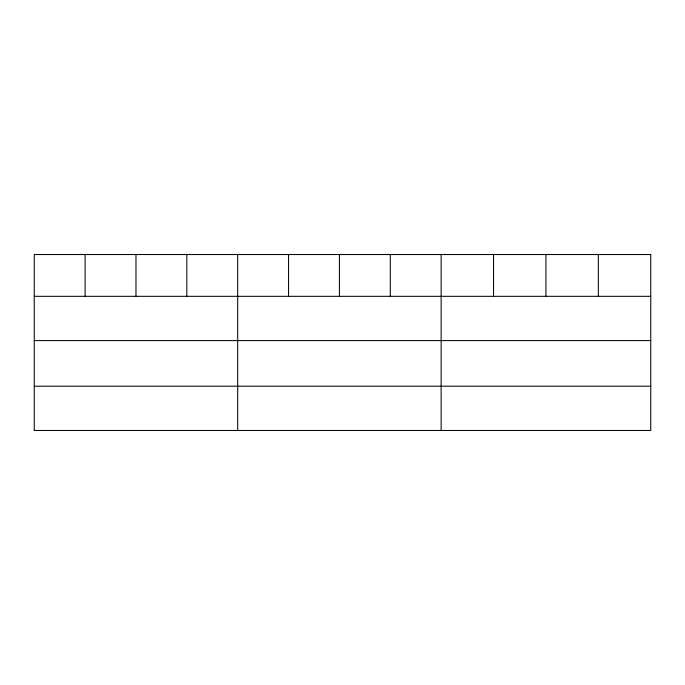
<?xml version="1.0" encoding="UTF-8"?>
<svg xmlns="http://www.w3.org/2000/svg" width="685" height="685" viewBox="0 0 685 685"><rect width="100%" height="100%" fill="white"/><g stroke="black" fill="none" stroke-linecap="round" stroke-linejoin="round"><path stroke-width="1.03" d="M34.25 296.322L650.75 296.322M34.25 340.591L650.75 340.591M34.25 386.203L650.75 386.203M598.347 254.529L598.347 296.322M545.945 254.529L545.945 296.322M493.542 254.529L493.542 296.322M441.14 254.529L441.14 430.471M390.279 254.529L390.279 296.322M339.417 254.529L339.417 296.322M288.556 254.529L288.556 296.322M237.695 254.529L237.695 430.471M186.834 254.529L186.834 296.322M135.972 254.529L135.972 296.322M85.111 254.529L85.111 296.322M650.75 254.529L34.25 254.529L34.25 430.471L650.75 430.471L650.75 254.529"/></g></svg>
